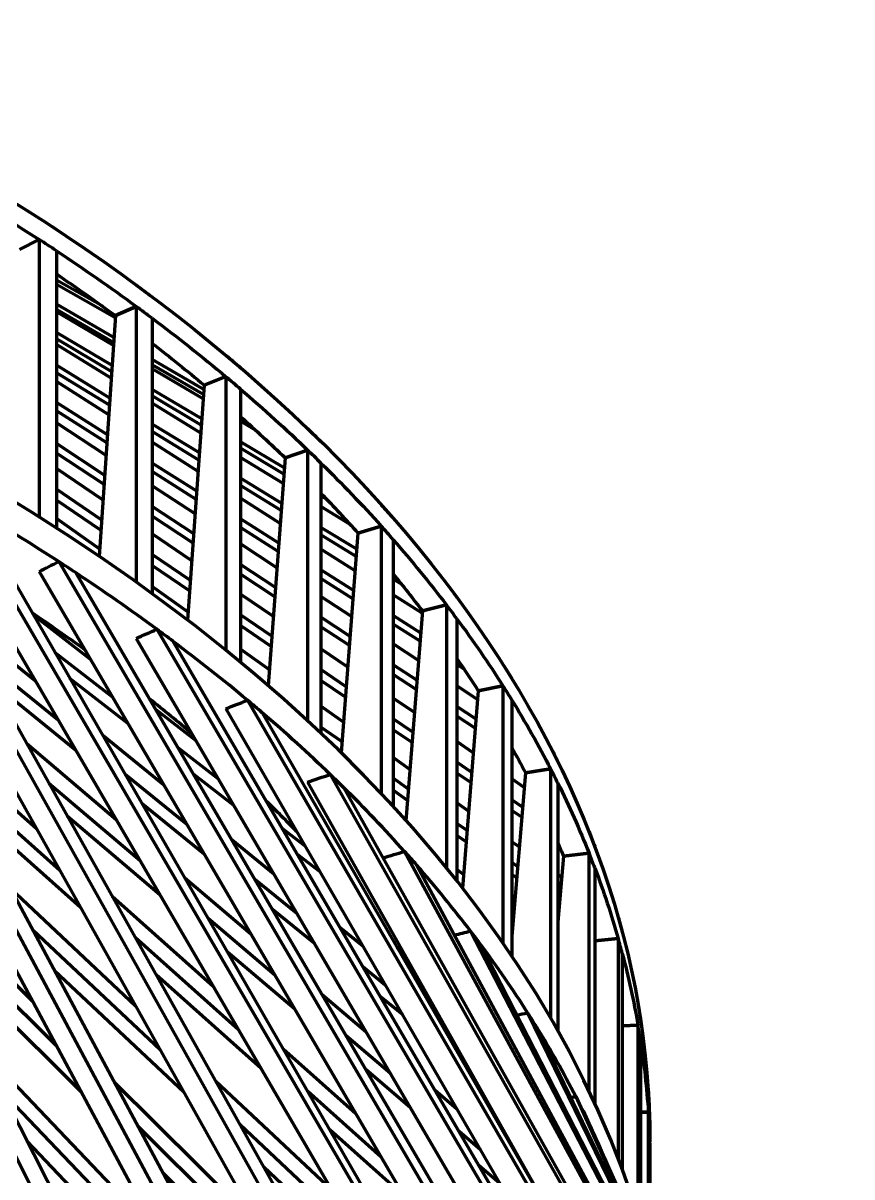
# Model space of a CAD drawing. Header units: inches. Extents: x -0.1 to 57.6, y -5.7 to 33.1.
# Drawn here: x 48.096 to 50.586, y 9.703 to 13.168 of the extents above; entities that cross this region are included whole.
import ezdxf

# ---------------------------------------------------------------- set-up
doc = ezdxf.new("R2010")
doc.units = ezdxf.units.IN
doc.header["$LTSCALE"] = 0.75
doc.header["$MEASUREMENT"] = 0
doc.layers.add('Visible', color=7, linetype='Continuous', lineweight=70)
doc.layers.add('Visible Narrow', color=7, linetype='Continuous', lineweight=35)

msp = doc.modelspace()

# ---------------------------------------------------------------- linework, layer by layer
at = {"layer": 'Visible', "extrusion": (0, 0.817547, -0.575862)}
for p, q in [((48.1436, 12.5177), (48.0845, 12.4877)), ((48.0845, 12.4877), (48.1436, 12.5177)), ((48.1436, 12.5177), (48.0845, 12.4877)), ((48.1436, 12.5177), (48.0845, 12.4877)), ((48.1436, 12.5177), (48.0845, 12.4877)), ((48.1436, 12.5177), (48.1436, 11.6848)), ((48.1436, 12.5177), (48.1436, 11.6848)), ((48.1436, 12.5177), (48.1436, 11.6848)), ((48.1436, 12.5177), (48.1436, 11.6848)), ((48.1436, 12.5177), (48.1436, 11.6848)), ((48.1957, 12.4837), (48.1957, 11.6516)), ((48.1957, 12.4837), (48.1957, 11.6516)), ((48.1957, 12.4837), (48.1957, 11.6516)), ((48.1957, 12.4837), (48.1957, 11.6516)), ((48.1957, 12.4837), (48.1957, 11.6516)), ((48.3359, 12.3161), (48.1957, 12.3953)), ((48.3359, 12.3161), (48.1957, 12.3953)), ((48.3728, 12.2828), (48.1957, 12.3828)), ((48.3728, 12.2828), (48.1957, 12.3828)), ((48.3688, 12.2238), (48.1957, 12.3238)), ((48.3688, 12.2238), (48.1957, 12.3238)), ((48.3678, 12.2085), (48.1957, 12.308)), ((48.3678, 12.2085), (48.1957, 12.308)), ((48.4354, 12.3168), (48.3732, 12.289)), ((48.3732, 12.289), (48.4354, 12.3168)), ((48.4354, 12.3168), (48.3732, 12.289)), ((48.4354, 12.3168), (48.3732, 12.289)), ((48.4354, 12.3168), (48.3732, 12.289)), ((48.4354, 12.3168), (48.4354, 11.489)), ((48.4354, 12.3168), (48.4354, 11.489)), ((48.4354, 12.3168), (48.4354, 11.489)), ((48.4354, 12.3168), (48.4354, 11.489)), ((48.4354, 12.3168), (48.4354, 11.489)), ((48.3671, 12.1989), (48.1957, 12.3008)), ((48.3671, 12.1989), (48.1957, 12.3008)), ((48.3732, 12.289), (48.3247, 11.5661)), ((48.3732, 12.289), (48.3247, 11.5661)), ((48.3732, 12.289), (48.3247, 11.5661)), ((48.3732, 12.289), (48.3247, 11.5661)), ((48.3732, 12.289), (48.3247, 11.5661)), ((48.4836, 12.281), (48.4836, 11.4542)), ((48.4836, 12.281), (48.4836, 11.4542)), ((48.4836, 12.281), (48.4836, 11.4542)), ((48.4836, 12.281), (48.4836, 11.4542)), ((48.4836, 12.281), (48.4836, 11.4542)), ((46.8201, 12.2448), (48.138, 9.6367)), ((48.3631, 12.139), (48.1957, 12.2385)), ((48.3631, 12.139), (48.1957, 12.2385)), ((46.8853, 12.2193), (48.2197, 9.5896)), ((48.3619, 12.1206), (48.1957, 12.2193)), ((48.3619, 12.1206), (48.1957, 12.2193)), ((48.3606, 12.1013), (48.1957, 12.2023)), ((48.3606, 12.1013), (48.1957, 12.2023)), ((48.3566, 12.0415), (48.1957, 12.14)), ((48.3566, 12.0415), (48.1957, 12.14)), ((48.6387, 12.0677), (48.4836, 12.1574)), ((48.6387, 12.0677), (48.4836, 12.1574)), ((48.6376, 12.0525), (48.4836, 12.1415)), ((48.6376, 12.0525), (48.4836, 12.1415)), ((48.6367, 12.0388), (48.4836, 12.1297)), ((48.6367, 12.0388), (48.4836, 12.1297)), ((48.3551, 12.0199), (48.1957, 12.1175)), ((48.3551, 12.0199), (48.1957, 12.1175)), ((48.7047, 12.1058), (48.6396, 12.0803)), ((48.6396, 12.0803), (48.7047, 12.1058)), ((48.7047, 12.1058), (48.6396, 12.0803)), ((48.7047, 12.1058), (48.6396, 12.0803)), ((48.7047, 12.1058), (48.6396, 12.0803)), ((48.7047, 12.1058), (48.7047, 11.2843)), ((48.7047, 12.1058), (48.7047, 11.2843)), ((48.7047, 12.1058), (48.7047, 11.2843)), ((48.7047, 12.1058), (48.7047, 11.2843)), ((48.7047, 12.1058), (48.7047, 11.2843)), ((47.1935, 12.0904), (48.6714, 9.3295)), ((47.2557, 12.0626), (48.7463, 9.2863)), ((48.3532, 11.9912), (48.1957, 12.091)), ((48.3532, 11.9912), (48.1957, 12.091)), ((48.6325, 11.979), (48.4836, 12.0674)), ((48.6325, 11.979), (48.4836, 12.0674)), ((48.6396, 12.0803), (48.59, 11.3747)), ((48.6396, 12.0803), (48.59, 11.3747)), ((48.6396, 12.0803), (48.59, 11.3747)), ((48.6396, 12.0803), (48.59, 11.3747)), ((48.6396, 12.0803), (48.59, 11.3747)), ((48.749, 12.0683), (48.749, 11.248)), ((48.749, 12.0683), (48.749, 11.248)), ((48.749, 12.0683), (48.749, 11.248)), ((48.749, 12.0683), (48.749, 11.248)), ((48.749, 12.0683), (48.749, 11.248)), ((47.1453, 12.0545), (48.5786, 9.3829)), ((48.3492, 11.9315), (48.1957, 12.0287)), ((48.3492, 11.9315), (48.1957, 12.0287)), ((48.6312, 11.9606), (48.4836, 12.0483)), ((48.6312, 11.9606), (48.4836, 12.0483)), ((48.6295, 11.9366), (48.4836, 12.0259)), ((48.6295, 11.9366), (48.4836, 12.0259)), ((48.3476, 11.9068), (48.1957, 12.0029)), ((48.3476, 11.9068), (48.1957, 12.0029)), ((48.345, 11.869), (48.1957, 11.967)), ((48.345, 11.869), (48.1957, 11.967)), ((48.6253, 11.8769), (48.4836, 11.9636)), ((48.6253, 11.8769), (48.4836, 11.9636)), ((48.7941, 11.9453), (48.749, 11.9721)), ((48.7941, 11.9453), (48.749, 11.9721)), ((47.5493, 11.9227), (49.1292, 9.0979)), ((48.6238, 11.8554), (48.4836, 11.9412)), ((48.6238, 11.8554), (48.4836, 11.9412)), ((47.4973, 11.8887), (49.0529, 9.1098)), ((47.6084, 11.8927), (49.19, 9.0692)), ((48.341, 11.8094), (48.1957, 11.9047)), ((48.341, 11.8094), (48.1957, 11.9047)), ((48.6214, 11.8215), (48.4836, 11.9087)), ((48.6214, 11.8215), (48.4836, 11.9087)), ((48.8805, 11.8317), (48.749, 11.9098)), ((48.8805, 11.8317), (48.749, 11.9098)), ((48.8791, 11.8134), (48.749, 11.8907)), ((48.8791, 11.8134), (48.749, 11.8907)), ((48.9505, 11.8854), (48.8827, 11.8623)), ((48.8827, 11.8623), (48.9505, 11.8854)), ((48.9505, 11.8854), (48.8827, 11.8623)), ((48.9505, 11.8854), (48.8827, 11.8623)), ((48.9505, 11.8854), (48.8827, 11.8623)), ((48.9505, 11.8854), (48.9505, 11.0718)), ((48.9505, 11.8854), (48.9505, 11.0718)), ((48.9505, 11.8854), (48.9505, 11.0718)), ((48.9505, 11.8854), (48.9505, 11.0718)), ((48.9505, 11.8854), (48.9505, 11.0718)), ((48.3392, 11.7815), (48.1957, 11.8756)), ((48.3392, 11.7815), (48.1957, 11.8756)), ((48.877, 11.785), (48.749, 11.8634)), ((48.877, 11.785), (48.749, 11.8634)), ((48.8827, 11.8623), (48.8324, 11.1773)), ((48.8827, 11.8623), (48.8324, 11.1773)), ((48.8827, 11.8623), (48.8324, 11.1773)), ((48.8827, 11.8623), (48.8324, 11.1773)), ((48.8827, 11.8623), (48.8324, 11.1773)), ((48.336, 11.7345), (48.1957, 11.8301)), ((48.336, 11.7345), (48.1957, 11.8301)), ((48.6172, 11.7619), (48.4836, 11.8464)), ((48.6172, 11.7619), (48.4836, 11.8464)), ((48.6155, 11.7372), (48.4836, 11.8206)), ((48.6155, 11.7372), (48.4836, 11.8206)), ((48.9906, 11.8464), (48.9906, 11.0343)), ((48.9906, 11.8464), (48.9906, 11.0343)), ((48.9906, 11.8464), (48.9906, 11.0343)), ((48.9906, 11.8464), (48.9906, 11.0343)), ((48.9906, 11.8464), (48.9906, 11.0343)), ((48.8727, 11.7254), (48.749, 11.8012)), ((48.8727, 11.7254), (48.749, 11.8012)), ((48.332, 11.6749), (48.1957, 11.7678)), ((48.332, 11.6749), (48.1957, 11.7678)), ((48.6124, 11.6936), (48.4836, 11.7781)), ((48.6124, 11.6936), (48.4836, 11.7781)), ((48.8711, 11.7039), (48.749, 11.7787)), ((48.8711, 11.7039), (48.749, 11.7787)), ((49.0082, 11.7367), (48.9906, 11.7472)), ((49.0082, 11.7367), (48.9906, 11.7472)), ((47.8861, 11.7425), (49.5554, 8.877)), ((48.3299, 11.6438), (48.1957, 11.7353)), ((48.3299, 11.6438), (48.1957, 11.7353)), ((48.6082, 11.6341), (48.4836, 11.7158)), ((48.6082, 11.6341), (48.4836, 11.7158)), ((48.8682, 11.6652), (48.749, 11.7407)), ((48.8682, 11.6652), (48.749, 11.7407)), ((49.0782, 11.6618), (48.9906, 11.7155)), ((49.0782, 11.6618), (48.9906, 11.7155)), ((47.8305, 11.7105), (49.4858, 8.869)), ((47.9418, 11.7105), (49.5832, 8.8609)), ((48.3261, 11.5873), (48.1957, 11.6799)), ((48.3261, 11.5873), (48.1957, 11.6799)), ((48.6062, 11.6062), (48.4836, 11.6867)), ((48.6062, 11.6062), (48.4836, 11.6867)), ((48.8639, 11.6057), (48.749, 11.6784)), ((48.8639, 11.6057), (48.749, 11.6784)), ((48.8621, 11.5811), (48.749, 11.6527)), ((48.8621, 11.5811), (48.749, 11.6527)), ((49.0979, 11.5875), (48.9906, 11.6532)), ((49.0979, 11.5875), (48.9906, 11.6532)), ((49.1717, 11.6566), (49.1016, 11.636)), ((49.1016, 11.636), (49.1717, 11.6566)), ((49.1717, 11.6566), (49.1016, 11.636)), ((49.1717, 11.6566), (49.1016, 11.636)), ((49.1717, 11.6566), (49.1016, 11.636)), ((49.1717, 11.6566), (49.1717, 10.8529)), ((49.1717, 11.6566), (49.1717, 10.8529)), ((49.1717, 11.6566), (49.1717, 10.8529)), ((49.1717, 11.6566), (49.1717, 10.8529)), ((49.1717, 11.6566), (49.1717, 10.8529)), ((48.6025, 11.5529), (48.4836, 11.6338)), ((48.6025, 11.5529), (48.4836, 11.6338)), ((49.0962, 11.566), (48.9906, 11.6308)), ((49.0962, 11.566), (48.9906, 11.6308)), ((49.1016, 11.636), (49.0513, 10.9758)), ((49.1016, 11.636), (49.0513, 10.9758)), ((49.1016, 11.636), (49.0513, 10.9758)), ((49.1016, 11.636), (49.0513, 10.9758)), ((49.1016, 11.636), (49.0513, 10.9758)), ((49.2075, 11.6162), (49.2075, 10.8145)), ((49.2075, 11.6162), (49.2075, 10.8145)), ((49.2075, 11.6162), (49.2075, 10.8145)), ((49.2075, 11.6162), (49.2075, 10.8145)), ((49.2075, 11.6162), (49.2075, 10.8145)), ((48.8585, 11.5321), (48.749, 11.604)), ((48.8585, 11.5321), (48.749, 11.604)), ((49.093, 11.5229), (48.9906, 11.5878)), ((49.093, 11.5229), (48.9906, 11.5878)), ((48.2027, 11.5505), (49.8891, 8.6666)), ((48.5983, 11.4934), (48.4836, 11.5716)), ((48.5983, 11.4934), (48.4836, 11.5716)), ((48.5961, 11.4624), (48.4836, 11.539)), ((48.5961, 11.4624), (48.4836, 11.539)), ((48.8541, 11.4727), (48.749, 11.5417)), ((48.8541, 11.4727), (48.749, 11.5417)), ((48.1436, 11.5205), (49.8057, 8.6763)), ((48.2547, 11.5165), (49.939, 8.6316)), ((48.8521, 11.4449), (48.749, 11.5126)), ((48.8521, 11.4449), (48.749, 11.5126)), ((49.0884, 11.4635), (48.9906, 11.5255)), ((49.0884, 11.4635), (48.9906, 11.5255)), ((48.5917, 11.399), (48.4836, 11.4756)), ((48.5917, 11.399), (48.4836, 11.4756)), ((49.0866, 11.4389), (48.9906, 11.4997)), ((49.0866, 11.4389), (48.9906, 11.4997)), ((49.232, 11.4829), (49.2075, 11.4979)), ((49.232, 11.4829), (49.2075, 11.4979)), ((48.8477, 11.3857), (48.749, 11.453)), ((48.8477, 11.3857), (48.749, 11.453)), ((49.0825, 11.3852), (48.9906, 11.4455)), ((49.0825, 11.3852), (48.9906, 11.4455)), ((49.2948, 11.3952), (49.2075, 11.4504)), ((49.2948, 11.3952), (49.2075, 11.4504)), ((49.2953, 11.4022), (49.2458, 10.7722)), ((49.2953, 11.4022), (49.2458, 10.7722)), ((49.2953, 11.4022), (49.2458, 10.7722)), ((49.2953, 11.4022), (49.2458, 10.7722)), ((49.2953, 11.4022), (49.2458, 10.7722)), ((49.3676, 11.4202), (49.2953, 11.4022)), ((49.2953, 11.4022), (49.3676, 11.4202)), ((49.3676, 11.4202), (49.2953, 11.4022)), ((49.3676, 11.4202), (49.2953, 11.4022)), ((49.3676, 11.4202), (49.2953, 11.4022)), ((49.3676, 11.4202), (49.3676, 10.6294)), ((49.3676, 11.4202), (49.3676, 10.6294)), ((49.3676, 11.4202), (49.3676, 10.6294)), ((49.3676, 11.4202), (49.3676, 10.6294)), ((49.3676, 11.4202), (49.3676, 10.6294)), ((48.1326, 11.1918), (47.8919, 11.3865)), ((48.1326, 11.1918), (47.8919, 11.3865)), ((48.2971, 11.2579), (48.1266, 11.3897)), ((48.2971, 11.2579), (48.1266, 11.3897)), ((48.8434, 11.3264), (48.749, 11.3908)), ((48.8434, 11.3264), (48.749, 11.3908)), ((49.078, 11.3259), (48.9906, 11.3832)), ((49.078, 11.3259), (48.9906, 11.3832)), ((49.2901, 11.3359), (49.2075, 11.3882)), ((49.2901, 11.3359), (49.2075, 11.3882)), ((49.3989, 11.3786), (49.3989, 10.5904)), ((49.3989, 11.3786), (49.3989, 10.5904)), ((49.3989, 11.3786), (49.3989, 10.5904)), ((49.3989, 11.3786), (49.3989, 10.5904)), ((49.3989, 11.3786), (49.3989, 10.5904)), ((48.4976, 11.3474), (50.191, 8.4544)), ((48.8411, 11.2954), (48.749, 11.3582)), ((48.8411, 11.2954), (48.749, 11.3582)), ((49.0758, 11.2981), (48.9906, 11.3541)), ((49.0758, 11.2981), (48.9906, 11.3541)), ((49.2882, 11.3113), (49.2075, 11.3624)), ((49.2882, 11.3113), (49.2075, 11.3624)), ((48.4354, 11.3196), (50.0702, 8.524)), ((48.5459, 11.3116), (50.224, 8.4354)), ((49.2836, 11.2532), (49.2075, 11.3031)), ((49.2836, 11.2532), (49.2075, 11.3031)), ((48.2013, 11.074), (47.9557, 11.2726)), ((48.2013, 11.074), (47.9557, 11.2726)), ((48.3634, 11.1443), (48.1913, 11.2774)), ((48.3634, 11.1443), (48.1913, 11.2774)), ((48.836, 11.2257), (48.749, 11.2874)), ((48.836, 11.2257), (48.749, 11.2874)), ((49.0709, 11.2336), (48.9906, 11.2884)), ((49.0709, 11.2336), (48.9906, 11.2884)), ((49.279, 11.194), (49.2075, 11.2409)), ((49.279, 11.194), (49.2075, 11.2409)), ((49.4203, 11.2277), (49.3989, 11.2412)), ((49.4203, 11.2277), (49.3989, 11.2412)), ((48.4097, 11.0652), (48.2363, 11.1992)), ((48.4097, 11.0652), (48.2363, 11.1992)), ((49.0664, 11.1744), (48.9906, 11.2261)), ((49.0664, 11.1744), (48.9906, 11.2261)), ((49.0641, 11.1435), (48.9906, 11.1936)), ((49.0641, 11.1435), (48.9906, 11.1936)), ((49.2768, 11.1663), (49.2075, 11.2118)), ((49.2768, 11.1663), (49.2075, 11.2118)), ((48.2534, 10.9844), (48.0042, 11.1861)), ((48.2534, 10.9844), (48.0042, 11.1861)), ((49.4612, 11.1367), (49.3989, 11.1776)), ((49.4612, 11.1367), (49.3989, 11.1776)), ((49.4632, 11.1619), (49.4153, 10.5695)), ((49.4632, 11.1619), (49.4153, 10.5695)), ((49.4632, 11.1619), (49.4153, 10.5695)), ((49.4632, 11.1619), (49.4153, 10.5695)), ((49.4632, 11.1619), (49.4153, 10.5695)), ((49.5373, 11.1772), (49.4632, 11.1619)), ((49.4632, 11.1619), (49.5373, 11.1772)), ((49.5373, 11.1772), (49.4632, 11.1619)), ((49.5373, 11.1772), (49.4632, 11.1619)), ((49.5373, 11.1772), (49.4632, 11.1619)), ((49.5373, 11.1772), (49.5373, 10.4036)), ((49.5373, 11.1772), (49.5373, 10.4036)), ((49.5373, 11.1772), (49.5373, 10.4036)), ((49.5373, 11.1772), (49.5373, 10.4036)), ((49.5373, 11.1772), (49.5373, 10.4036)), ((48.7698, 11.1341), (50.3826, 8.3441)), ((49.2713, 11.097), (49.2075, 11.1406)), ((49.2713, 11.097), (49.2075, 11.1406)), ((49.564, 11.1346), (49.564, 10.3645)), ((49.564, 11.1346), (49.564, 10.3645)), ((49.564, 11.1346), (49.564, 10.3645)), ((49.564, 11.1346), (49.564, 10.3645)), ((49.564, 11.1346), (49.564, 10.3645)), ((48.6154, 11.0119), (48.4951, 11.1049)), ((48.6154, 11.0119), (48.4951, 11.1049)), ((48.7047, 11.1086), (50.2604, 8.4145)), ((48.8141, 11.0966), (50.4051, 8.3311)), ((49.0583, 11.0679), (48.9906, 11.116)), ((49.0583, 11.0679), (48.9906, 11.116)), ((49.4564, 11.0776), (49.3989, 11.1153)), ((49.4564, 11.0776), (49.3989, 11.1153)), ((49.0538, 11.0089), (48.9906, 11.0537)), ((49.0538, 11.0089), (48.9906, 11.0537)), ((49.2667, 11.0379), (49.2075, 11.0783)), ((49.2667, 11.0379), (49.2075, 11.0783)), ((49.4542, 11.0499), (49.3989, 11.0862)), ((49.4542, 11.0499), (49.3989, 11.0862)), ((48.1361, 10.7475), (47.8017, 11.0458)), ((48.1361, 10.7475), (47.8017, 11.0458)), ((48.5179, 10.88), (48.3349, 11.0281)), ((48.5179, 10.88), (48.3349, 11.0281)), ((49.2643, 11.0071), (49.2075, 11.0457)), ((49.2643, 11.0071), (49.2075, 11.0457)), ((48.3756, 10.7748), (48.1069, 11.0028)), ((48.3756, 10.7748), (48.1069, 11.0028)), ((48.6818, 10.8982), (48.5613, 10.9914)), ((48.6818, 10.8982), (48.5613, 10.9914)), ((49.4482, 10.9765), (49.3989, 11.0101)), ((49.4482, 10.9765), (49.3989, 11.0101)), ((49.2579, 10.9264), (49.2075, 10.9621)), ((49.2579, 10.9264), (49.2075, 10.9621)), ((49.5761, 10.9699), (49.564, 10.9778)), ((49.5761, 10.9699), (49.564, 10.9778)), ((48.2057, 10.6232), (47.8658, 10.9263)), ((48.2057, 10.6232), (47.8658, 10.9263)), ((49.4435, 10.9175), (49.3989, 10.9479)), ((49.4435, 10.9175), (49.3989, 10.9479)), ((49.441, 10.8866), (49.3989, 10.9153)), ((49.441, 10.8866), (49.3989, 10.9153)), ((49.6046, 10.916), (49.564, 10.4256)), ((49.6046, 10.916), (49.564, 10.4256)), ((49.6046, 10.916), (49.564, 10.4256)), ((49.6046, 10.916), (49.564, 10.4256)), ((49.6046, 10.916), (49.564, 10.4256)), ((49.6802, 10.9286), (49.6046, 10.916)), ((49.6046, 10.916), (49.6802, 10.9286)), ((49.6802, 10.9286), (49.6046, 10.916)), ((49.6802, 10.9286), (49.6046, 10.916)), ((49.6802, 10.9286), (49.6046, 10.916)), ((49.6802, 10.9286), (49.6802, 10.1788)), ((49.6802, 10.9286), (49.6802, 10.1788)), ((49.6802, 10.9286), (49.6802, 10.1788)), ((49.6802, 10.9286), (49.6802, 10.1788)), ((49.6802, 10.9286), (49.6802, 10.1788)), ((48.4473, 10.6516), (48.1734, 10.8841)), ((48.4473, 10.6516), (48.1734, 10.8841)), ((48.5869, 10.7619), (48.402, 10.9115)), ((48.5869, 10.7619), (48.402, 10.9115)), ((48.7281, 10.819), (48.6075, 10.9123)), ((48.7281, 10.819), (48.6075, 10.9123)), ((48.9505, 10.8882), (49.7117, 9.5364)), ((49.0183, 10.9113), (50.505, 8.2736)), ((49.2533, 10.8674), (49.2075, 10.8999)), ((49.2533, 10.8674), (49.2075, 10.8999)), ((49.601, 10.8724), (49.564, 10.8976)), ((49.601, 10.8724), (49.564, 10.8976)), ((49.7022, 10.8851), (49.7022, 10.1404)), ((49.7022, 10.8851), (49.7022, 10.1404)), ((49.7022, 10.8851), (49.7022, 10.1404)), ((49.7022, 10.8851), (49.7022, 10.1404)), ((49.7022, 10.8851), (49.7022, 10.1404)), ((49.0583, 10.8723), (50.5183, 8.2659)), ((49.2506, 10.8332), (49.2075, 10.8638)), ((49.2506, 10.8332), (49.2075, 10.8638)), ((48.268, 10.5118), (47.9233, 10.8193)), ((48.268, 10.5118), (47.9233, 10.8193)), ((48.6394, 10.6721), (48.4531, 10.8229)), ((48.6394, 10.6721), (48.4531, 10.8229)), ((49.4341, 10.8014), (49.3989, 10.8264)), ((49.4341, 10.8014), (49.3989, 10.8264)), ((49.5961, 10.8134), (49.564, 10.8353)), ((49.5961, 10.8134), (49.564, 10.8353)), ((48.5066, 10.5499), (48.2283, 10.786)), ((48.5066, 10.5499), (48.2283, 10.786)), ((49.5936, 10.7826), (49.564, 10.8028)), ((49.5936, 10.7826), (49.564, 10.8028)), ((48.9426, 10.6967), (48.8735, 10.75)), ((48.9426, 10.6967), (48.8735, 10.75)), ((49.4293, 10.7425), (49.3989, 10.7641)), ((49.4293, 10.7425), (49.3989, 10.7641)), ((48.8493, 10.6119), (48.7234, 10.7137)), ((48.8493, 10.6119), (48.7234, 10.7137)), ((49.4266, 10.7084), (49.3989, 10.728)), ((49.4266, 10.7084), (49.3989, 10.728)), ((49.5862, 10.6935), (49.564, 10.7092)), ((49.5862, 10.6935), (49.564, 10.7092)), ((48.1239, 10.2305), (47.6626, 10.6875)), ((48.1239, 10.2305), (47.6626, 10.6875)), ((49.2419, 10.68), (50.5687, 8.2369)), ((49.7957, 10.6753), (49.7189, 10.6654)), ((49.7189, 10.6654), (49.7957, 10.6753)), ((49.7957, 10.6753), (49.7189, 10.6654)), ((49.7957, 10.6753), (49.7189, 10.6654)), ((49.7957, 10.6753), (49.7189, 10.6654)), ((49.7957, 10.6753), (49.7957, 9.9603)), ((49.7957, 10.6753), (49.7957, 9.9603)), ((49.7957, 10.6753), (49.7957, 9.9603)), ((49.7957, 10.6753), (49.7957, 9.9603)), ((49.7957, 10.6753), (49.7957, 9.9603)), ((48.9878, 10.6183), (48.9197, 10.671)), ((48.9878, 10.6183), (48.9197, 10.671)), ((49.2776, 10.6396), (50.5745, 8.2336)), ((49.5813, 10.6347), (49.564, 10.647)), ((49.5813, 10.6347), (49.564, 10.647)), ((49.7189, 10.6654), (49.7022, 10.4678)), ((49.7189, 10.6654), (49.7022, 10.4678)), ((49.7189, 10.6654), (49.7022, 10.4678)), ((49.7189, 10.6654), (49.7022, 10.4678)), ((49.7189, 10.6654), (49.7022, 10.4678)), ((49.4187, 10.6108), (49.3989, 10.6254)), ((49.4187, 10.6108), (49.3989, 10.6254)), ((49.5785, 10.6006), (49.564, 10.6109)), ((49.5785, 10.6006), (49.564, 10.6109)), ((49.7136, 10.6031), (49.7022, 10.6112)), ((49.7136, 10.6031), (49.7022, 10.6112)), ((49.8129, 10.6311), (49.8129, 9.9236)), ((49.8129, 10.6311), (49.8129, 9.9236)), ((49.8129, 10.6311), (49.8129, 9.9236)), ((49.8129, 10.6311), (49.8129, 9.9236)), ((49.8129, 10.6311), (49.8129, 9.9236)), ((48.4338, 10.2158), (48.0577, 10.5689)), ((48.4338, 10.2158), (48.0577, 10.5689)), ((48.78, 10.4316), (48.5814, 10.6)), ((48.78, 10.4316), (48.5814, 10.6)), ((48.9184, 10.4937), (48.7923, 10.5957)), ((48.9184, 10.4937), (48.7923, 10.5957)), ((48.1952, 10.0976), (47.7261, 10.5623)), ((48.1952, 10.0976), (47.7261, 10.5623)), ((48.6675, 10.2737), (48.3634, 10.5448)), ((48.6675, 10.2737), (48.3634, 10.5448)), ((49.7086, 10.5444), (49.7022, 10.549)), ((49.7086, 10.5444), (49.7022, 10.549)), ((48.9709, 10.4039), (48.8447, 10.506)), ((48.9709, 10.4039), (48.8447, 10.506)), ((49.5701, 10.4988), (49.564, 10.5033)), ((49.5701, 10.4988), (49.564, 10.5033)), ((49.7058, 10.5104), (49.7022, 10.5129)), ((49.7058, 10.5104), (49.7022, 10.5129)), ((48.8522, 10.308), (48.6516, 10.4782)), ((48.8522, 10.308), (48.6516, 10.4782)), ((48.27, 9.9582), (47.7928, 10.431)), ((48.27, 9.9582), (47.7928, 10.431)), ((48.5073, 10.0845), (48.1251, 10.4433)), ((48.5073, 10.0845), (48.1251, 10.4433)), ((49.1163, 10.3958), (49.0479, 10.4511)), ((49.1163, 10.3958), (49.0479, 10.4511)), ((49.4399, 10.4411), (50.5856, 8.2272)), ((49.5652, 10.4401), (49.564, 10.441)), ((49.5652, 10.4401), (49.564, 10.441)), ((48.743, 10.1441), (48.4331, 10.4204)), ((48.743, 10.1441), (48.4331, 10.4204)), ((49.4711, 10.3995), (50.5297, 8.3358)), ((49.8834, 10.4183), (49.8129, 10.4119)), ((49.8129, 10.4119), (49.8834, 10.4183)), ((49.8834, 10.4183), (49.8129, 10.4119)), ((49.8834, 10.4183), (49.8129, 10.4119)), ((49.8834, 10.4183), (49.8129, 10.4119)), ((49.8834, 10.4183), (49.8834, 9.757)), ((49.8834, 10.4183), (49.8834, 9.757)), ((49.8834, 10.4183), (49.8834, 9.757)), ((49.8834, 10.4183), (49.8834, 9.757)), ((49.8834, 10.4183), (49.8834, 9.757)), ((48.9118, 10.206), (48.7096, 10.3776)), ((48.9118, 10.206), (48.7096, 10.3776)), ((49.8957, 10.3735), (49.8957, 9.7245)), ((49.8957, 10.3735), (49.8957, 9.7245)), ((49.8957, 10.3735), (49.8957, 9.7245)), ((49.8957, 10.3735), (49.8957, 9.7245)), ((49.8957, 10.3735), (49.8957, 9.7245)), ((49.1838, 10.2789), (49.1168, 10.3331)), ((49.1838, 10.2789), (49.1168, 10.3331)), ((48.5785, 9.9572), (48.1905, 10.3215)), ((48.5785, 9.9572), (48.1905, 10.3215)), ((48.8106, 10.028), (48.4955, 10.309)), ((48.8106, 10.028), (48.4955, 10.309)), ((49.1268, 10.1372), (48.9944, 10.2496)), ((49.1268, 10.1372), (48.9944, 10.2496)), ((49.2351, 10.1901), (49.1691, 10.2435)), ((49.2351, 10.1901), (49.1691, 10.2435)), ((49.3211, 10.2301), (49.3052, 10.2429)), ((49.3211, 10.2301), (49.3052, 10.2429)), ((49.6114, 10.1955), (50.3084, 8.7673)), ((49.6381, 10.1528), (50.1916, 9.0071)), ((49.9428, 10.1587), (49.8957, 10.1561)), ((49.8957, 10.1561), (49.9428, 10.1587)), ((49.9428, 10.1587), (49.8957, 10.1561)), ((49.9428, 10.1587), (49.8957, 10.1561)), ((49.9428, 10.1587), (49.8957, 10.1561)), ((49.9428, 10.1587), (49.9428, 9.5863)), ((49.9428, 10.1587), (49.9428, 9.5863)), ((49.9428, 10.1587), (49.9428, 9.5863)), ((49.9428, 10.1587), (49.9428, 9.5863)), ((49.9428, 10.1587), (49.9428, 9.5863)), ((49.1991, 10.0136), (49.0664, 10.1262)), ((49.1991, 10.0136), (49.0664, 10.1262)), ((49.3855, 10.1157), (49.3722, 10.1264)), ((49.3855, 10.1157), (49.3722, 10.1264)), ((48.4967, 9.5355), (47.9638, 10.0939)), ((48.4967, 9.5355), (47.9638, 10.0939)), ((49.0951, 9.8924), (48.8771, 10.0867)), ((49.0951, 9.8924), (48.8771, 10.0867)), ((49.9502, 10.1135), (49.9502, 9.5621)), ((49.9502, 10.1135), (49.9502, 9.5621)), ((49.9502, 10.1135), (49.9502, 9.5621)), ((49.9502, 10.1135), (49.9502, 9.5621)), ((49.9502, 10.1135), (49.9502, 9.5621)), ((49.2588, 9.9115), (49.1259, 10.0243)), ((49.2588, 9.9115), (49.1259, 10.0243)), ((49.4344, 10.0288), (49.4232, 10.0379)), ((49.4344, 10.0288), (49.4232, 10.0379)), ((48.8012, 9.5595), (48.3707, 9.986)), ((48.8012, 9.5595), (48.3707, 9.986)), ((49.0241, 9.6615), (48.6742, 9.9901)), ((49.0241, 9.6615), (48.6742, 9.9901)), ((48.573, 9.3933), (48.0313, 9.9609)), ((48.573, 9.3933), (48.0313, 9.9609)), ((49.1711, 9.7623), (48.9509, 9.9587)), ((49.1711, 9.7623), (48.9509, 9.9587)), ((49.399, 9.9062), (49.3334, 9.9619)), ((49.399, 9.9062), (49.3334, 9.9619)), ((49.7558, 9.9441), (50.0364, 9.3283)), ((49.7778, 9.9006), (49.947, 9.525)), ((49.9738, 9.8974), (49.9502, 9.897)), ((49.9502, 9.897), (49.9738, 9.8974)), ((49.9738, 9.8974), (49.9502, 9.897)), ((49.9738, 9.8974), (49.9502, 9.897)), ((49.9738, 9.8974), (49.9502, 9.897)), ((49.9738, 9.8974), (49.9738, 9.4786)), ((49.9738, 9.8974), (49.9738, 9.4786)), ((49.9738, 9.8974), (49.9738, 9.4786)), ((49.9738, 9.8974), (49.9738, 9.4786)), ((49.9738, 9.8974), (49.9738, 9.4786)), ((48.8795, 9.4197), (48.4421, 9.853)), ((48.8795, 9.4197), (48.4421, 9.853)), ((49.1041, 9.5241), (48.7477, 9.8587)), ((49.1041, 9.5241), (48.7477, 9.8587)), ((49.2391, 9.6459), (49.0169, 9.844)), ((49.2391, 9.6459), (49.0169, 9.844)), ((49.9763, 9.8521), (49.9763, 9.4692)), ((49.9763, 9.8521), (49.9763, 9.4692)), ((49.9763, 9.8521), (49.9763, 9.4692)), ((49.9763, 9.8521), (49.9763, 9.4692)), ((49.9763, 9.8521), (49.9763, 9.4692)), ((48.4386, 9.4635), (48.1078, 9.8102)), ((48.4386, 9.4635), (48.1078, 9.8102)), ((49.4695, 9.7841), (49.4053, 9.8386)), ((49.4695, 9.7841), (49.4053, 9.8386)), ((49.9787, 9.7438), (49.9787, 9.8082)), ((49.5991, 9.7364), (49.5943, 9.7405)), ((49.5991, 9.7364), (49.5943, 9.7405)), ((48.9615, 9.273), (48.517, 9.7134)), ((48.9615, 9.273), (48.517, 9.7134)), ((49.1818, 9.3908), (48.8191, 9.7314)), ((49.1818, 9.3908), (48.8191, 9.7314)), ((49.5277, 9.6833), (49.4648, 9.7367)), ((49.5277, 9.6833), (49.4648, 9.7367))]:
    msp.add_line(p, q, dxfattribs=at)
at = {"layer": 'Visible'}
for centre, major_axis, start_param, end_param in [((42.7394, 8.8432), (7.3181, 0), 0.144211, 2.879793), ((42.7394, 9.7438), (7.2394, 0), 0.717128, 0.728005), ((42.7394, 9.7438), (7.2394, 0), 0.717128, 0.728005), ((42.7394, 9.7438), (7.2394, 0), 0.717128, 0.728005), ((42.7394, 9.7438), (7.2394, 0), 0.717128, 0.728005), ((42.7394, 9.7438), (-7.2394, 0), 3.795889, 3.806765), ((42.7394, 9.7438), (-7.2394, 0), 3.795889, 3.806765), ((42.7394, 9.7438), (-7.2394, 0), 3.795889, 3.806765), ((42.7394, 9.7438), (-7.2394, 0), 3.795889, 3.806765), ((42.7394, 9.7438), (7.2394, 0), 0.591464, 0.602341), ((42.7394, 9.7438), (7.2394, 0), 0.591464, 0.602341), ((42.7394, 9.7438), (7.2394, 0), 0.591464, 0.602341), ((42.7394, 9.7438), (7.2394, 0), 0.591464, 0.602341), ((42.7394, 9.7438), (7.2394, 0), 0.528632, 0.539509), ((42.7394, 9.7438), (7.2394, 0), 0.528632, 0.539509), ((42.7394, 9.7438), (7.2394, 0), 0.528632, 0.539509), ((42.7394, 9.7438), (7.2394, 0), 0.528632, 0.539509), ((42.7394, 8.7466), (7.3181, 0), 0.727946, 0.780018), ((42.7394, 9.7438), (-7.2394, 0), 3.607393, 3.61827), ((42.7394, 9.7438), (-7.2394, 0), 3.607393, 3.61827), ((42.7394, 9.7438), (-7.2394, 0), 3.607393, 3.61827), ((42.7394, 9.7438), (-7.2394, 0), 3.607393, 3.61827), ((42.7394, 8.7466), (7.3181, 0), 0.717186, 0.727946), ((42.7394, 8.7466), (7.3181, 0), 0.665114, 0.717186), ((42.7394, 9.7438), (-7.2394, 0), 3.544561, 3.555438), ((42.7394, 9.7438), (-7.2394, 0), 3.544561, 3.555438), ((42.7394, 9.7438), (-7.2394, 0), 3.544561, 3.555438), ((42.7394, 9.7438), (-7.2394, 0), 3.544561, 3.555438), ((42.7394, 8.7466), (-7.0819, 0), 3.813822, 3.848831), ((42.7394, 8.7466), (7.3181, 0), 0.654355, 0.665114), ((42.7394, 8.7466), (-7.3181, 0), 3.743875, 3.795947), ((42.7394, 9.7438), (-7.2394, 0), 3.481729, 3.492606), ((42.7394, 9.7438), (-7.2394, 0), 3.481729, 3.492606), ((42.7394, 9.7438), (-7.2394, 0), 3.481729, 3.492606), ((42.7394, 9.7438), (-7.2394, 0), 3.481729, 3.492606), ((42.7394, 8.7466), (7.0819, 0), 0.595468, 0.626699), ((42.7394, 8.7466), (7.3181, 0), 0.591523, 0.602282), ((42.7394, 8.7466), (7.3181, 0), 0.539451, 0.591523), ((42.7394, 9.7438), (7.2394, 0), 0.277305, 0.288182), ((42.7394, 9.7438), (7.2394, 0), 0.277305, 0.288182), ((42.7394, 9.7438), (7.2394, 0), 0.277305, 0.288182), ((42.7394, 9.7438), (7.2394, 0), 0.277305, 0.288182), ((42.7394, 8.7466), (-7.3181, 0), 3.670284, 3.681043), ((42.7394, 8.7466), (-7.3181, 0), 3.618211, 3.670284), ((42.7394, 8.7466), (7.0819, 0), 0.510767, 0.536545), ((42.7394, 8.7466), (-7.3181, 0), 3.607452, 3.618211), ((42.7394, 9.7438), (7.2394, 0), 0.214473, 0.22535), ((42.7394, 9.7438), (7.2394, 0), 0.214473, 0.22535), ((42.7394, 9.7438), (7.2394, 0), 0.214473, 0.22535), ((42.7394, 9.7438), (7.2394, 0), 0.214473, 0.22535), ((42.7394, 8.7466), (7.3181, 0), 0.413787, 0.465859), ((42.7394, 8.7466), (7.3181, 0), 0.403027, 0.413787), ((42.7394, 8.7466), (7.3181, 0), 0.350955, 0.403027), ((42.7394, 9.7438), (7.2394, 0), 0.151641, 0.162518), ((42.7394, 9.7438), (7.2394, 0), 0.151641, 0.162518), ((42.7394, 9.7438), (7.2394, 0), 0.151641, 0.162518), ((42.7394, 9.7438), (7.2394, 0), 0.151641, 0.162518), ((42.7394, 8.7466), (-7.0819, 0), 3.54173, 3.556676), ((42.7394, 8.7466), (7.3181, 0), 0.340195, 0.350955), ((42.7394, 8.7466), (7.3181, 0), 0.288123, 0.340195), ((42.7394, 9.7438), (-7.2394, 0), 3.230402, 3.241279), ((42.7394, 9.7438), (-7.2394, 0), 3.230402, 3.241279), ((42.7394, 9.7438), (-7.2394, 0), 3.230402, 3.241279), ((42.7394, 9.7438), (-7.2394, 0), 3.230402, 3.241279), ((42.7394, 8.7466), (-7.3181, 0), 3.418956, 3.429716), ((42.7394, 8.7466), (-7.3181, 0), 3.372025, 3.418956), ((42.7394, 9.7438), (7.2394, 0), 0.025978, 0.036854), ((42.7394, 9.7438), (7.2394, 0), 0.025978, 0.036854), ((42.7394, 9.7438), (7.2394, 0), 0.025978, 0.036854), ((42.7394, 9.7438), (7.2394, 0), 0.025978, 0.036854)]:
    msp.add_ellipse(centre, major_axis=major_axis, ratio=0.575862, start_param=start_param, end_param=end_param, dxfattribs=at)
at = {"layer": 'Visible', "extrusion": (-2.9383e-16, 4.85723e-16, -1)}
for centre, major_axis, start_param, end_param in [((42.7394, 9.8082), (7.2394, 0), -0.785398, 0), ((42.7394, 9.7438), (-7.2394, 0), 2.361633, 2.413588), ((42.7394, 9.7438), (7.2394, 0), -0.717128, -0.665173), ((42.7394, 9.7438), (7.2394, 0), -0.654296, -0.602341), ((42.7394, 9.7438), (7.2394, 0), -0.591464, -0.539509), ((42.7394, 9.7438), (-7.2394, 0), 2.61296, 2.664915), ((42.7394, 9.7438), (-7.2394, 0), 2.738624, 2.790579), ((42.7394, 9.8082), (-7.2394, 0), 2.790579, 2.801456), ((42.7394, 9.8082), (-7.2394, 0), 2.790579, 2.801456), ((42.7394, 9.7438), (-7.2394, 0), 2.864288, 2.916243), ((42.7394, 9.8082), (7.2394, 0), -0.22535, -0.214473), ((42.7394, 9.8082), (7.2394, 0), -0.22535, -0.214473), ((42.7394, 9.7438), (7.2394, 0), -0.214473, -0.162518), ((42.7394, 9.8082), (7.2394, 0), -0.162518, -0.151641), ((42.7394, 9.8082), (7.2394, 0), -0.162518, -0.151641), ((42.7394, 9.7438), (-7.2394, 0), 2.989951, 3.041907), ((42.7394, 9.8082), (-7.2394, 0), 3.041907, 3.052783), ((42.7394, 9.8082), (-7.2394, 0), 3.041907, 3.052783), ((42.7394, 9.7438), (7.2394, 0), -0.088809, -0.036854), ((42.7394, 9.7438), (7.2394, 0), -0.025978, 0.025978)]:
    msp.add_ellipse(centre, major_axis=major_axis, ratio=0.575862, start_param=start_param, end_param=end_param, dxfattribs=at)
at = {"layer": 'Visible', "extrusion": (-3.30671e-16, 3.46945e-16, -1)}
for major_axis, start_param, end_param in [((-7.2394, 0), 2.413588, 2.424465), ((-7.2394, 0), 2.413588, 2.424465), ((7.2394, 0), -0.602341, -0.591464), ((7.2394, 0), -0.602341, -0.591464), ((7.2394, 0), -0.539509, -0.528632), ((7.2394, 0), -0.539509, -0.528632), ((7.2394, 0), -0.476677, -0.465801), ((7.2394, 0), -0.476677, -0.465801), ((7.2394, 0), -0.413845, -0.402969), ((7.2394, 0), -0.413845, -0.402969), ((-7.2394, 0), 2.853411, 2.864288), ((-7.2394, 0), 2.853411, 2.864288), ((7.2394, 0), -0.036854, -0.025978), ((7.2394, 0), -0.036854, -0.025978)]:
    msp.add_ellipse((42.7394, 9.8082), major_axis=major_axis, ratio=0.575862, start_param=start_param, end_param=end_param, dxfattribs=at)
at = {"layer": 'Visible', "extrusion": (-3.49588e-16, 4.16334e-16, -1)}
for major_axis, start_param, end_param in [((-7.1606, 0), 2.437168, 2.47636), ((-7.1606, 0), 2.50177, 2.539192), ((-7.1606, 0), 2.632102, 2.664856), ((7.1606, 0), -0.376339, -0.351073), ((-7.1606, 0), 2.834033, 2.853351), ((-7.1606, 0), 2.905986, 2.916183)]:
    msp.add_ellipse((42.7394, 9.7438), major_axis=major_axis, ratio=0.575862, start_param=start_param, end_param=end_param, dxfattribs=at)
at = {"layer": 'Visible', "extrusion": (-2.4333e-16, 3.46945e-16, -1)}
msp.add_ellipse((42.7394, 9.8082), major_axis=(7.2394, 0), ratio=0.575862, start_param=-0.665173, end_param=-0.654296, dxfattribs=at)
msp.add_ellipse((42.7394, 9.8082), major_axis=(7.2394, 0), ratio=0.575862, start_param=-0.665173, end_param=-0.654296, dxfattribs=at)
at = {"layer": 'Visible', "extrusion": (-3.16682e-16, 4.85723e-16, -1)}
for major_axis, start_param, end_param in [((-7.1606, 0), 2.566705, 2.602024), ((7.1606, 0), -0.443426, -0.413905)]:
    msp.add_ellipse((42.7394, 9.7438), major_axis=major_axis, ratio=0.575862, start_param=start_param, end_param=end_param, dxfattribs=at)
at = {"layer": 'Visible', "extrusion": (-2.59604e-16, 3.46945e-16, -1)}
for start_param, end_param in [(2.675792, 2.727747), (2.801456, 2.853411)]:
    msp.add_ellipse((42.7394, 9.7438), major_axis=(-7.2394, 0), ratio=0.575862, start_param=start_param, end_param=end_param, dxfattribs=at)
at = {"layer": 'Visible'}
for points in [[(48.1436, 11.5205), (48.1633, 11.5305), (48.183, 11.5405), (48.2027, 11.5505)], [(48.4354, 11.3196), (48.4561, 11.3289), (48.4769, 11.3382), (48.4976, 11.3474)], [(48.7047, 11.1086), (48.7264, 11.1171), (48.7481, 11.1256), (48.7698, 11.1341)], [(48.9505, 10.8882), (48.9731, 10.8959), (48.9957, 10.9036), (49.0183, 10.9113)], [(49.1767, 10.6609), (49.1985, 10.6673), (49.2202, 10.6736), (49.2419, 10.68)], [(49.3912, 10.429), (49.4074, 10.433), (49.4236, 10.437), (49.4399, 10.4411)], [(49.5792, 10.1888), (49.5899, 10.191), (49.6007, 10.1932), (49.6114, 10.1955)], [(49.7402, 9.9415), (49.7454, 9.9424), (49.7506, 9.9432), (49.7558, 9.9441)]]:
    msp.add_open_spline(points, degree=3, dxfattribs=at)
for points, knots in [([(41.0075, 9.1765), (41.2077, 9.2317), (41.4094, 9.283), (41.6121, 9.3305), (41.9983, 9.4211), (42.3882, 9.4975), (42.7779, 9.5591), (43.1172, 9.6127), (43.4564, 9.6551), (43.7931, 9.6859), (44.0861, 9.7128), (44.3773, 9.7309), (44.6651, 9.7402), (44.9156, 9.7483), (45.1635, 9.7497), (45.4077, 9.7444), (45.8278, 9.7352), (46.2371, 9.7062), (46.6308, 9.6577), (46.9237, 9.6215), (47.2079, 9.5746), (47.4815, 9.5172), (47.6851, 9.4745), (47.8828, 9.426), (48.0739, 9.3719), (48.3291, 9.2996), (48.5727, 9.2172), (48.8028, 9.1253)], [5.1523909, 5.1523909, 5.1523909, 5.1523909, 5.2244071, 5.2244071, 5.2244071, 5.3616635, 5.3616635, 5.3616635, 5.4811264, 5.4811264, 5.4811264, 5.5851026, 5.5851026, 5.5851026, 5.6755996, 5.6755996, 5.6755996, 5.8312293, 5.8312293, 5.8312293, 5.9469954, 5.9469954, 5.9469954, 6.0331086, 6.0331086, 6.0331086, 6.1481372, 6.1481372, 6.1481372, 6.1481372]), ([(40.8354, 9.0774), (41.1016, 9.1545), (41.3708, 9.225), (41.6418, 9.2885), (42.0252, 9.3784), (42.4121, 9.4542), (42.7988, 9.5154), (43.1353, 9.5685), (43.4717, 9.6106), (43.8055, 9.6412), (44.096, 9.6678), (44.3845, 9.6857), (44.6695, 9.6949), (44.9176, 9.7029), (45.163, 9.7043), (45.4047, 9.699), (45.6151, 9.6945), (45.8227, 9.6849), (46.0269, 9.6703), (46.3781, 9.6451), (46.7191, 9.6053), (47.0468, 9.551), (47.2906, 9.5106), (47.5271, 9.4623), (47.7551, 9.4063), (48.0901, 9.3239), (48.4068, 9.2249), (48.7016, 9.1103), (48.9014, 9.0326), (49.0911, 8.9478), (49.27, 8.8563)], [5.127432, 5.127432, 5.127432, 5.127432, 5.224407, 5.224407, 5.224407, 5.361663, 5.361663, 5.361663, 5.481126, 5.481126, 5.481126, 5.585103, 5.585103, 5.585103, 5.6756, 5.6756, 5.6756, 5.754365, 5.754365, 5.754365, 5.889819, 5.889819, 5.889819, 5.990578, 5.990578, 5.990578, 6.138669, 6.138669, 6.138669, 6.239004, 6.239004, 6.239004, 6.239004])]:
    msp.add_open_spline(points, degree=3, knots=knots, dxfattribs=at)
at = {"layer": 'Visible Narrow', "extrusion": (-2.9383e-16, 4.85723e-16, -1)}
for major_axis, start_param, end_param in [((-7.2394, 0), 2.413588, 2.424465), ((7.2394, 0), -0.665173, -0.654296), ((7.2394, 0), -0.602341, -0.591464), ((-7.2394, 0), 2.602084, 2.61296), ((-7.2394, 0), 2.727747, 2.738624), ((7.2394, 0), -0.351014, -0.340137), ((-7.2394, 0), 2.853411, 2.864288), ((7.2394, 0), -0.22535, -0.214473), ((7.2394, 0), -0.162518, -0.151641), ((7.2394, 0), -0.099686, -0.088809), ((7.2394, 0), -0.036854, -0.025978)]:
    msp.add_ellipse((42.7394, 9.7438), major_axis=major_axis, ratio=0.575862, start_param=start_param, end_param=end_param, dxfattribs=at)
at = {"layer": 'Visible Narrow', "extrusion": (-2.59604e-16, 3.46945e-16, -1)}
msp.add_ellipse((42.7394, 9.7438), major_axis=(7.2394, 0), ratio=0.575862, start_param=-0.476677, end_param=-0.465801, dxfattribs=at)

doc.saveas('drawing.dxf')
